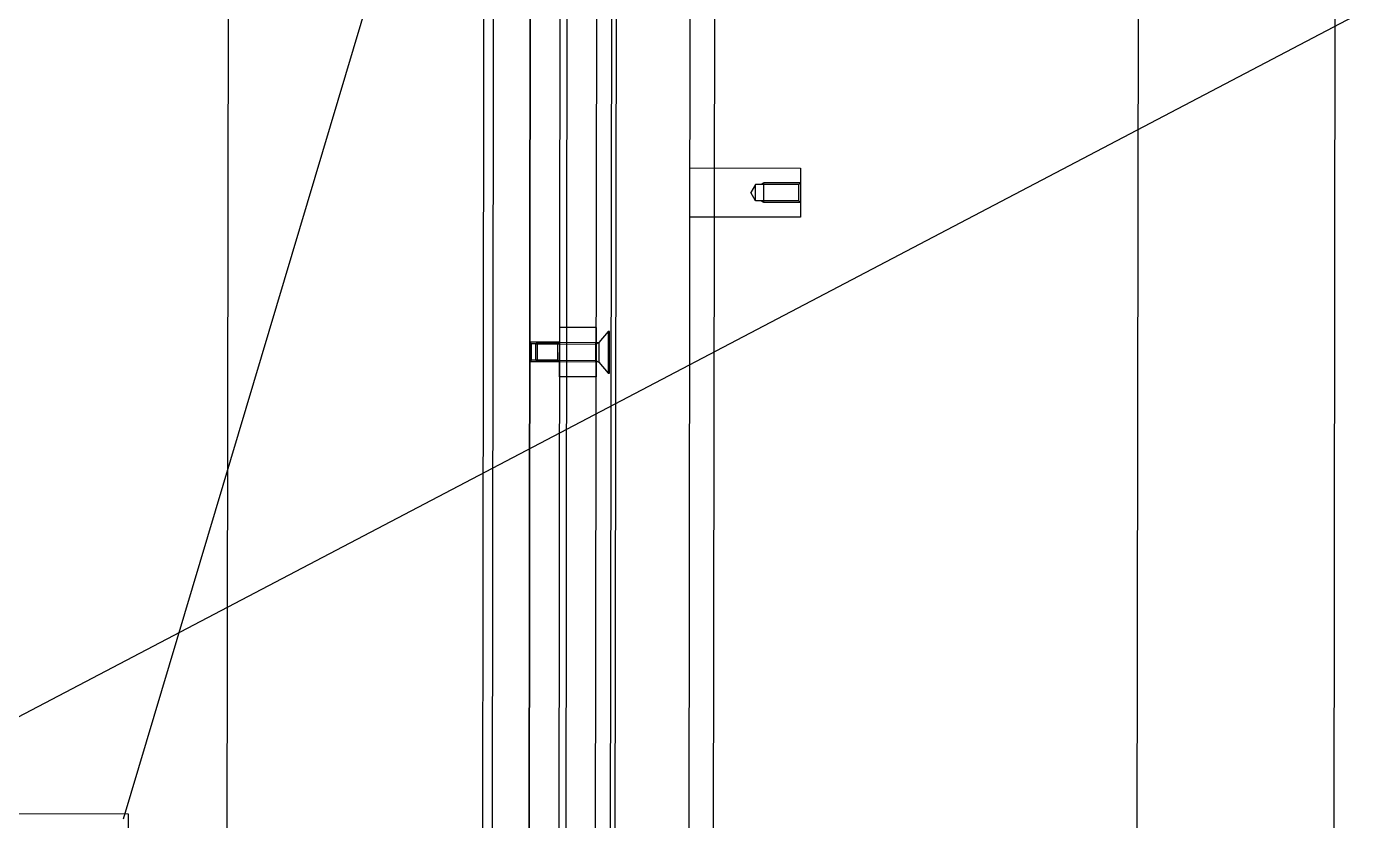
# Model space of a CAD drawing. Header units: millimetres. Extents: x 9 to 403, y 12 to 283.
# Drawn here: x 69.196 to 69.737, y 242.959 to 243.282 of the extents above; entities that cross this region are included whole.
import ezdxf

# ---------------------------------------------------------------- set-up
doc = ezdxf.new("R2010")
doc.units = ezdxf.units.MM
doc.layers.add('SITE_20200109$0$22', color=40, linetype='Continuous')
doc.layers.add('SITE_20200109$0$출력안됨', color=155, linetype='Continuous')

# ---------------------------------------------------------------- blocks, each defined once
blk = doc.blocks.new('SITE_20200109$0$A$C3D8971C')
at = {"color": 9, "linetype": 'Continuous'}
for p, q in [((1155, -815.5), (1653, -963.5)), ((-335, -980.5), (2145, -980.5)), ((1935, -980.5), (-305, -980.5)), ((1341.68, -981.18), (1341, -980.5)), ((1341, -992.5), (1341, -980.5)), ((1341, -983.58), (1341.68, -982.9)), ((1341, -1008.5), (1341, -983.58)), ((1341, -983.58), (1349, -983.58)), ((1341.68, -981.18), (1348.32, -981.18)), ((1341.68, -991.82), (1341.68, -981.18)), ((1341.68, -982.9), (1348.32, -982.9)), ((1341.68, -982.9), (1341.68, -1007.33)), ((1348.32, -981.18), (1349, -980.5)), ((1348.32, -991.82), (1348.32, -981.18)), ((1348.32, -982.9), (1349, -983.58)), ((1348.32, -982.9), (1348.32, -1007.33)), ((1349, -992.5), (1349, -980.5)), ((1349, -983.58), (1349, -1008.5)), ((1935, -992.5), (-305, -992.5)), ((-145, -995.5), (1935, -995.5)), ((1355, -992.5), (1335, -992.5)), ((1335, -1007.5), (1335, -992.5)), ((1335, -1007), (1335, -993)), ((1341, -992.5), (1341.68, -991.82)), ((1341.68, -991.82), (1348.32, -991.82)), ((1349, -992.5), (1348.32, -991.82)), ((1355, -1007.5), (1355, -992.5)), ((1355, -1007), (1355, -993)), ((-225, -1007.5), (1845, -1007.5)), ((1355, -1007.5), (1335, -1007.5)), ((1341, -1008.5), (1336.54, -1012.4)), ((1336.54, -1012.4), (1336.54, -1012.9)), ((1353.46, -1012.4), (1336.54, -1012.4)), ((1341, -1007.33), (1349, -1007.33)), ((1341.68, -1007.33), (1341, -1008.5)), ((1349, -1008.5), (1341, -1008.5)), ((1348.32, -1007.33), (1349, -1008.5)), ((1353.46, -1012.4), (1349, -1008.5)), ((1353.46, -1012.9), (1353.46, -1012.4)), ((-335, -1015.5), (2145, -1015.5)), ((1845, -1013.5), (-225, -1013.5)), ((1336.54, -1012.9), (1353.46, -1012.9)), ((-335, -1045.5), (2145, -1045.5)), ((-335, -1055.5), (2145, -1055.5)), ((1406.68, -1072.18), (1410, -1070.26)), ((1413.32, -1072.18), (1410, -1070.26)), ((1406, -1075.5), (1406.68, -1074.33)), ((1406, -1075.5), (1414, -1075.5)), ((1406, -1090.5), (1406, -1075.5)), ((1406.68, -1072.18), (1413.32, -1072.18)), ((1406.68, -1089.82), (1406.68, -1072.18)), ((1413.32, -1089.82), (1413.32, -1072.18)), ((1414, -1075.5), (1413.32, -1074.33)), ((1414, -1090.5), (1414, -1075.5)), ((1406, -1090.5), (1406.68, -1089.82)), ((1406.68, -1089.82), (1413.32, -1089.82)), ((1414, -1090.5), (1413.32, -1089.82))]:
    blk.add_line(p, q, dxfattribs=at)
for points in [[(-145, -215.5), (1655, -215.5), (1655, -965.5), (-145, -965.5)], [(-141, -219.5), (1651, -219.5), (1651, -961.5), (-141, -961.5)], [(353, -363.5), (1157, -363.5), (1157, -817.5), (353, -817.5)], [(1420, -1045.5), (1420, -1090.5), (1400, -1090.5), (1400, -1045.5)]]:
    blk.add_lwpolyline(points, close=True, dxfattribs=at)
blk = doc.blocks.new('AUDIT_I_200528142514-0')
at = {"layer": 'SITE_20200109$0$22', "color": 8, "rotation": 89.92133469272197}
blk.add_blockref('SITE_20200109$0$A$C3D8971C', (248392.59, 243549.64), dxfattribs=at)

msp = doc.modelspace()

# ---------------------------------------------------------------- linework, layer by layer
at = {"color": 8}
for p, q in [((69.27833, 243.97796, -0.00232), (69.27448, 241.17796, -0.00232)), ((69.72833, 243.97734), (69.72448, 241.17734)), ((69.64822, 243.89745), (69.64459, 241.25745))]:
    msp.add_line(p, q, dxfattribs=at)
at = {"layer": 'SITE_20200109$0$출력안됨', "color": 8}
msp.add_line((56.84296, 236.51649), (75.45644, 246.29095), dxfattribs=at)

# ---------------------------------------------------------------- block references
at = {"linetype": 'Continuous', "xscale": 0.001000002026557922, "yscale": 0.001000002026557922, "zscale": 0.001000002026557922}
msp.add_blockref('AUDIT_I_200528142514-0', (-179.97536, -1.74407), dxfattribs=at)

doc.saveas('drawing.dxf')
